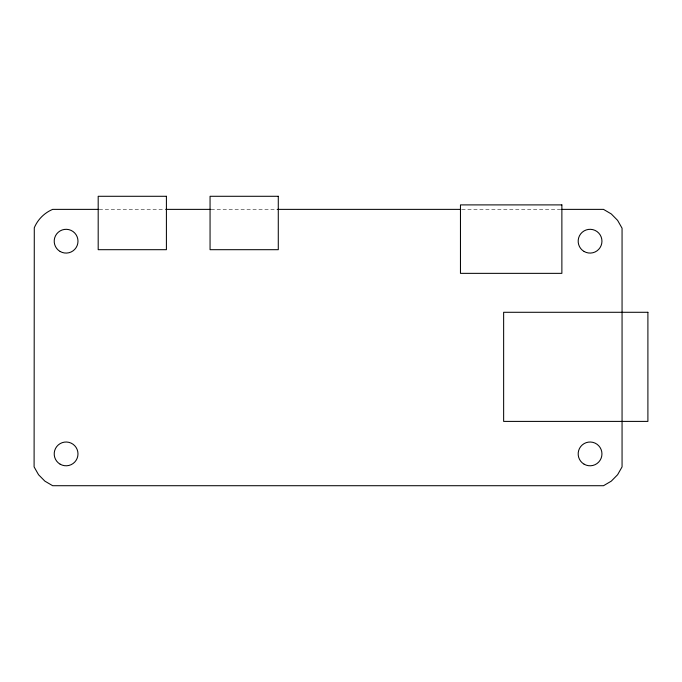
<?xml version="1.0" encoding="UTF-8"?>
<svg xmlns="http://www.w3.org/2000/svg" width="682" height="682" viewBox="0 0 682 682"><rect width="100%" height="100%" fill="white"/><g stroke="black" fill="none" stroke-linecap="round" stroke-linejoin="round"><path stroke-width="0.51" stroke-dasharray="3.41 2.56" d="M99.24 209.374L164.635 209.374M211.105 209.374L277.548 209.374M461.825 209.374L560.885 209.374"/><path stroke-width="1.02" d="M98.592 209.374L52.659 209.374A34.535 34.535 0 0 0 34.288 227.754L34.1 466.897L38.55 474.732L44.884 481.151L52.659 485.712L603.502 485.712L611.277 481.151L617.602 474.732L622.061 466.897L622.061 228.197L617.602 220.363L611.277 213.943L603.502 209.374L561.874 209.374M165.7 209.374L210.44 209.374M277.548 209.374L460.759 209.374M166.408 196.288L98.191 196.288L98.191 249.689L166.408 249.689L166.408 196.288M278.282 196.288L210.056 196.288L210.056 249.689L278.282 249.689L278.282 196.288M561.874 204.898L460.461 204.898L460.461 273.354L561.874 273.354L561.874 204.898M647.9 312.288L503.64 312.288L503.64 421.399L647.9 421.399L647.9 312.288M584.116 251.488A11.884 11.884 0 0 0 601.95 241.189A11.884 11.884 0 0 0 584.116 230.9A11.884 11.884 0 0 0 584.116 251.488M60.152 251.488A11.884 11.884 0 0 0 77.987 241.189A11.884 11.884 0 0 0 60.152 230.9A11.884 11.884 0 0 0 60.152 251.488M60.152 464.195A11.884 11.884 0 0 0 77.987 453.905A11.884 11.884 0 0 0 60.152 443.607A11.884 11.884 0 0 0 60.152 464.195M584.116 464.195A11.884 11.884 0 0 0 601.95 453.905A11.884 11.884 0 0 0 584.116 443.607A11.884 11.884 0 0 0 584.116 464.195"/></g></svg>
